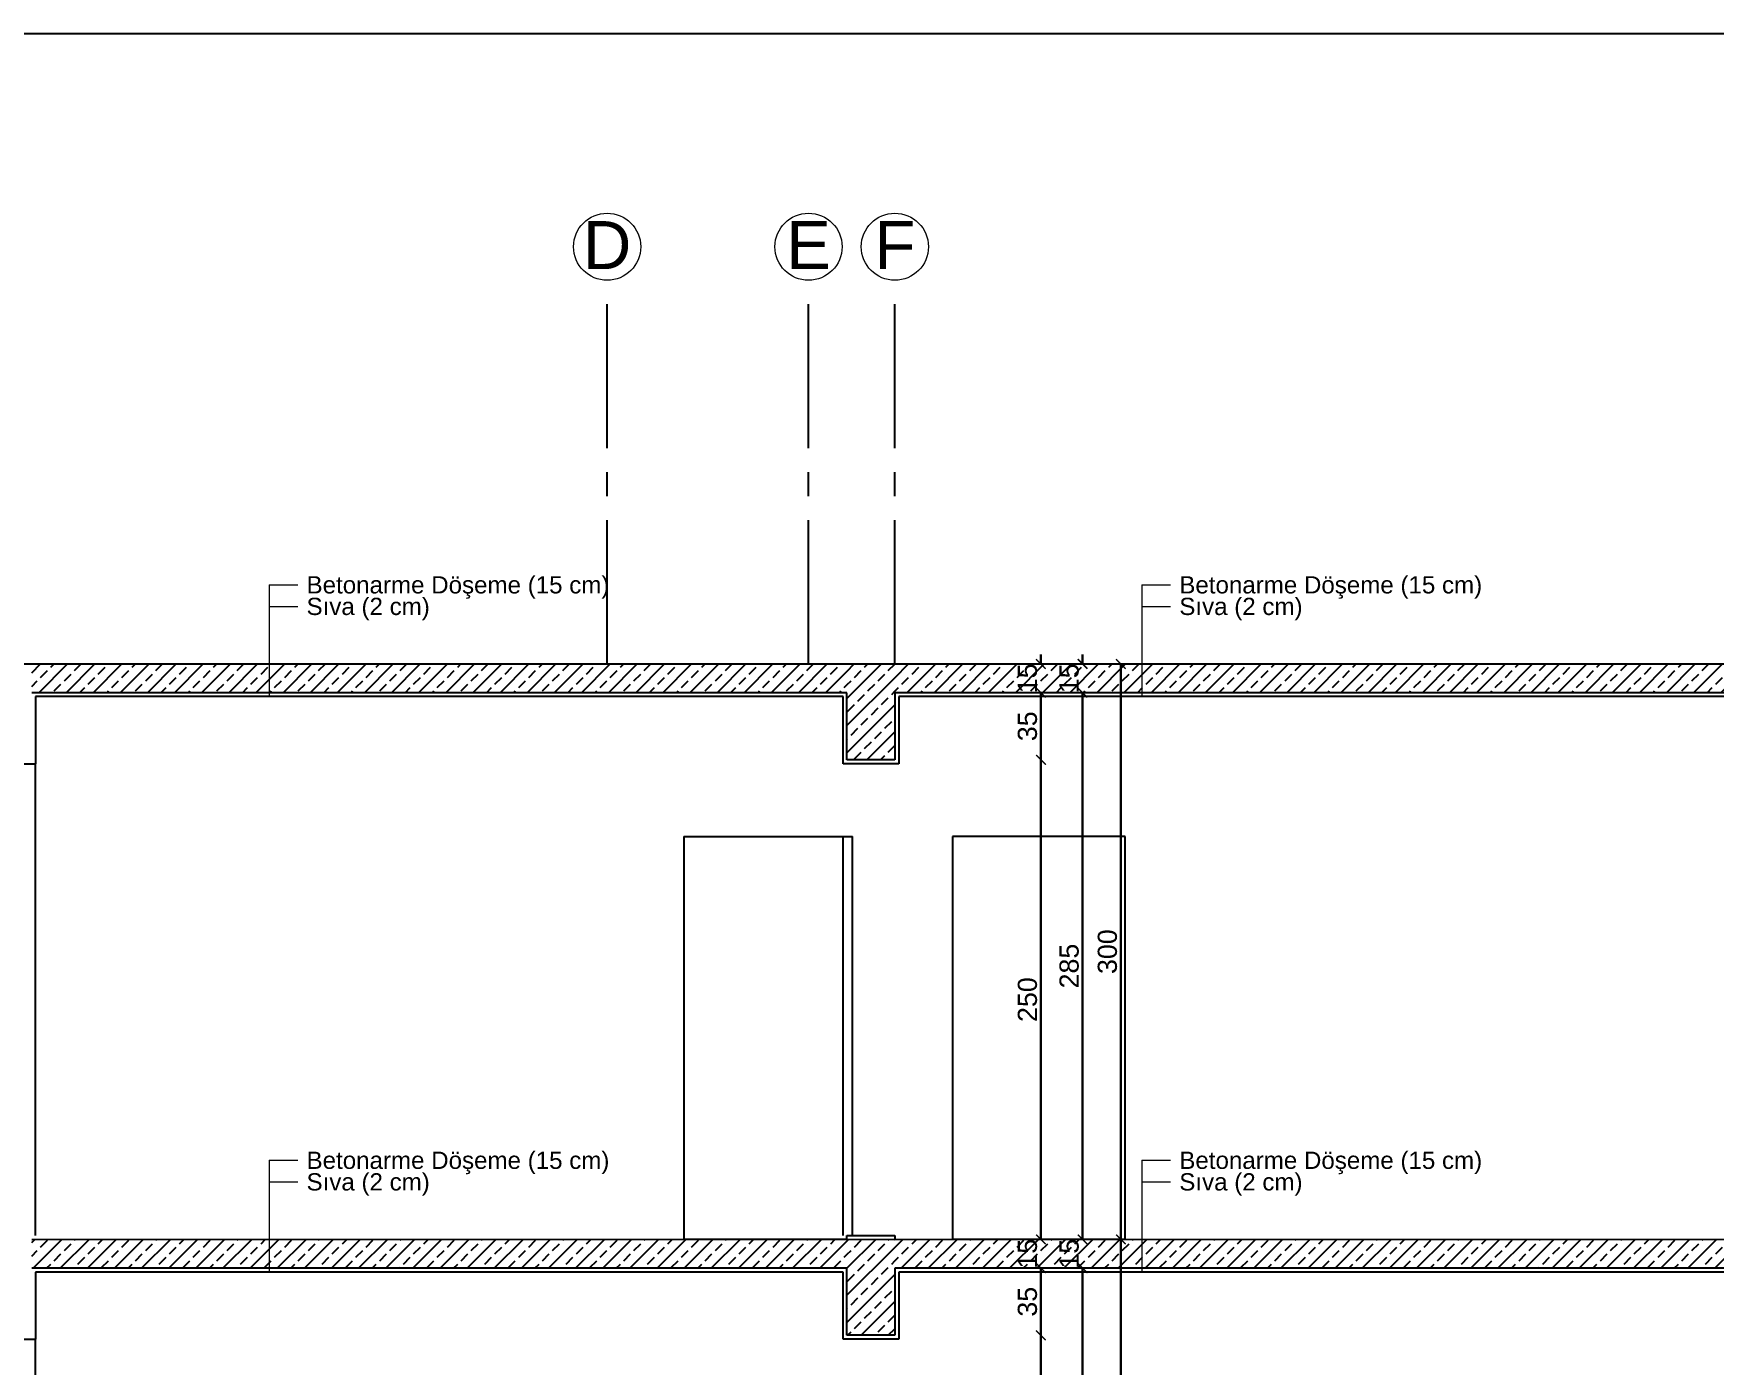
# Model space of a CAD drawing. Header units: millimetres. Extents: x 2232 to 85269, y -3593 to 5869.
# Drawn here: x 76502 to 77378, y 5174 to 5869 of the extents above; entities that cross this region are included whole.
import ezdxf

# ---------------------------------------------------------------- set-up
doc = ezdxf.new("R2010")
doc.units = ezdxf.units.MM
doc.linetypes.add('CENTER2', pattern=[112.5, 75, -12.5, 12.5, -12.5])
doc.linetypes.add('DASHDOT2', pattern=[12.7, 6.35, -3.175, 0, -3.175])
for name, color, linetype, lineweight in [('aks', 251, 'DASHDOT2', 35), ('ölçü iç', 170, 'Continuous', 9), ('ÖLÇÜ İÇ', 7, 'Continuous', 9)]:
    doc.layers.add(name, color=color, linetype=linetype, lineweight=lineweight)
doc.layers.add('Standart', color=7, linetype='Continuous')
doc.styles.add('arial_1_18', font='arial.ttf', dxfattribs={"height": 0.2})
doc.styles.get("Standard").update_dxf_attribs({"font": 'arial.ttf'})
doc.dimstyles.new('zulay iç ölçü', dxfattribs={"dimtxt": 10, "dimasz": 5, "dimexe": 0.18, "dimexo": 0, "dimgap": 2, "dimtad": 3, "dimdec": 0, "dimzin": 0, "dimdsep": 46, "dimtxsty": 'Standard', "dimblk": 'ARCHTICK', "dimcen": 0.09, "dimse1": 1, "dimse2": 1, "dimadec": 0, "dimazin": 0, "dimtfac": 1, "dimtdec": 0, "dimtix": 1, "dimtofl": 0, "dimtmove": 0, "dimatfit": 3, "dimldrblk": 'ARCHTICK', "dimfxl": 1, "dimtolj": 1, "dimtzin": 0, "dimarcsym": 0})
pattern_1 = [(45, (0, 0), (-7.07107, 7.07107), []), (45, (7.071, 0), (-7.07107, 7.07107), [5, -2.5])]

# ---------------------------------------------------------------- blocks, each defined once
blk = doc.blocks.new('IDE936Entity11007')
at = {"layer": 'Standart', "color": 173, "linetype": 'Continuous', "lineweight": 5}
for points in [[(1128.79, 1391.25), (1128.79, 1333)], [(1128.79, 1391.25), (1143.79, 1391.25)], [(1128.79, 1380), (1143.79, 1380)]]:
    blk.add_lwpolyline(points, dxfattribs=at)
at = {"layer": 'Standart', "color": 173, "linetype": 'Continuous', "lineweight": 5, "style": 'arial_1_18'}
for s, p in [('Betonarme Döşeme (15 cm)', (1148.29, 1386.75)), ('Sıva (2 cm)', (1148.29, 1375.5))]:
    blk.add_text(s, height=9, dxfattribs=at).set_placement(p)
blk = doc.blocks.new('IDE936Entity11008')
at = {"layer": 'Standart', "color": 173, "linetype": 'Continuous', "lineweight": 5}
for points in [[(673.79, 1391.25), (673.79, 1333)], [(673.79, 1391.25), (688.79, 1391.25)], [(673.79, 1380), (688.79, 1380)]]:
    blk.add_lwpolyline(points, dxfattribs=at)
at = {"layer": 'Standart', "color": 173, "linetype": 'Continuous', "lineweight": 5, "style": 'arial_1_18'}
for s, p in [('Betonarme Döşeme (15 cm)', (693.29, 1386.75)), ('Sıva (2 cm)', (693.29, 1375.5))]:
    blk.add_text(s, height=9, dxfattribs=at).set_placement(p)
blk = doc.blocks.new('IDE936Entity11015')
at = {"layer": 'Standart', "color": 173, "linetype": 'Continuous', "lineweight": 5}
for points in [[(1128.79, 1091.25), (1128.79, 1033)], [(1128.79, 1091.25), (1143.79, 1091.25)], [(1128.79, 1080), (1143.79, 1080)]]:
    blk.add_lwpolyline(points, dxfattribs=at)
at = {"layer": 'Standart', "color": 173, "linetype": 'Continuous', "lineweight": 5, "style": 'arial_1_18'}
for s, p in [('Betonarme Döşeme (15 cm)', (1148.29, 1086.75)), ('Sıva (2 cm)', (1148.29, 1075.5))]:
    blk.add_text(s, height=9, dxfattribs=at).set_placement(p)
blk = doc.blocks.new('IDE936Entity11016')
at = {"layer": 'Standart', "color": 173, "linetype": 'Continuous', "lineweight": 5}
for points in [[(673.79, 1091.25), (673.79, 1033)], [(673.79, 1091.25), (688.79, 1091.25)], [(673.79, 1080), (688.79, 1080)]]:
    blk.add_lwpolyline(points, dxfattribs=at)
at = {"layer": 'Standart', "color": 173, "linetype": 'Continuous', "lineweight": 5, "style": 'arial_1_18'}
for s, p in [('Betonarme Döşeme (15 cm)', (693.29, 1086.75)), ('Sıva (2 cm)', (693.29, 1075.5))]:
    blk.add_text(s, height=9, dxfattribs=at).set_placement(p)
blk = doc.blocks.new('IDE936Entity11044')
at = {"layer": 'Standart', "linetype": 'Continuous', "lineweight": -3}
h = blk.add_hatch(dxfattribs=at)
h.set_pattern_fill('ANSI33', color=171, scale=40, style=0)
h.set_pattern_definition(pattern_1)
h.paths.add_polyline_path([(1435, 1335), (1000, 1335), (1000, 1350), (1435, 1350)])
blk = doc.blocks.new('IDE936Entity11045')
at = {"layer": 'Standart', "linetype": 'Continuous', "lineweight": -3}
h = blk.add_hatch(dxfattribs=at)
h.set_pattern_fill('ANSI33', color=171, scale=40, style=0)
h.set_pattern_definition(pattern_1)
h.paths.add_polyline_path([(975, 1335), (550, 1335), (550, 1350), (975, 1350)])
blk = doc.blocks.new('IDE936Entity11049')
at = {"layer": 'Standart', "linetype": 'Continuous', "lineweight": -3}
h = blk.add_hatch(dxfattribs=at)
h.set_pattern_fill('ANSI33', color=171, scale=40, style=0)
h.set_pattern_definition(pattern_1)
h.paths.add_polyline_path([(1000, 1300), (975, 1300), (975, 1350), (1000, 1350)])
blk = doc.blocks.new('IDE936Entity11060')
at = {"layer": 'Standart', "linetype": 'Continuous', "lineweight": -3}
h = blk.add_hatch(dxfattribs=at)
h.set_pattern_fill('ANSI33', color=171, scale=40, style=0)
h.set_pattern_definition(pattern_1)
h.paths.add_polyline_path([(1435, 1035), (1000, 1035), (1000, 1050), (1435, 1050)])
blk = doc.blocks.new('IDE936Entity11061')
at = {"layer": 'Standart', "linetype": 'Continuous', "lineweight": -3}
h = blk.add_hatch(dxfattribs=at)
h.set_pattern_fill('ANSI33', color=171, scale=40, style=0)
h.set_pattern_definition(pattern_1)
h.paths.add_polyline_path([(975, 1035), (550, 1035), (550, 1050), (975, 1050)])
blk = doc.blocks.new('IDE936Entity11065')
at = {"layer": 'Standart', "linetype": 'Continuous', "lineweight": -3}
h = blk.add_hatch(dxfattribs=at)
h.set_pattern_fill('ANSI33', color=171, scale=40, style=0)
h.set_pattern_definition(pattern_1)
h.paths.add_polyline_path([(1000, 1000), (975, 1000), (975, 1050), (1000, 1050)])
blk = doc.blocks.new('IDE936Entity11120')
at = {"layer": 'Standart', "color": 159, "linetype": 'Continuous', "lineweight": -3}
blk.add_lwpolyline([(973, 1052), (973, 1260.05)], dxfattribs=at)
blk = doc.blocks.new('IDE936Entity11145')
at = {"layer": 'Standart', "color": 159, "linetype": 'Continuous', "lineweight": -3}
blk.add_lwpolyline([(1030, 1260.05), (1030, 1050.05)], dxfattribs=at)
blk = doc.blocks.new('IDE936Entity11146')
at = {"layer": 'Standart', "color": 159, "linetype": 'Continuous', "lineweight": -3}
blk.add_lwpolyline([(1120, 1050.05), (1120, 1260.05)], dxfattribs=at)
blk = doc.blocks.new('IDE936Entity11147')
at = {"layer": 'Standart', "color": 159, "linetype": 'Continuous', "lineweight": -3}
blk.add_lwpolyline([(1120, 1260.05), (1030, 1260.05)], dxfattribs=at)
blk = doc.blocks.new('IDE936Entity11148')
at = {"layer": 'Standart', "color": 159, "linetype": 'Continuous', "lineweight": -3}
blk.add_lwpolyline([(552, 1052), (552, 1298)], dxfattribs=at)
blk = doc.blocks.new('IDE936Entity11149')
at = {"layer": 'Standart', "color": 159, "linetype": 'Continuous', "lineweight": -3}
blk.add_lwpolyline([(890, 1260.05), (890, 1050.05)], dxfattribs=at)
blk = doc.blocks.new('IDE936Entity11150')
at = {"layer": 'Standart', "color": 159, "linetype": 'Continuous', "lineweight": -3}
blk.add_lwpolyline([(978, 1052), (978, 1260.05)], dxfattribs=at)
blk = doc.blocks.new('IDE936Entity11151')
at = {"layer": 'Standart', "color": 159, "linetype": 'Continuous', "lineweight": -3}
blk.add_lwpolyline([(890, 1260.05), (973, 1260.05)], dxfattribs=at)
blk = doc.blocks.new('IDE936Entity11188')
at = {"layer": 'Standart', "color": 159, "linetype": 'Continuous', "lineweight": -3}
blk.add_lwpolyline([(552, 752), (552, 998)], dxfattribs=at)
blk = doc.blocks.new('IDE936Entity11275')
at = {"layer": 'Standart', "color": 159, "linetype": 'Continuous', "lineweight": -3}
blk.add_lwpolyline([(1435, 1335), (1000, 1335)], dxfattribs=at)
blk = doc.blocks.new('IDE936Entity11276')
at = {"layer": 'Standart', "color": 159, "linetype": 'Continuous', "lineweight": -3}
blk.add_lwpolyline([(975, 1335), (550, 1335)], dxfattribs=at)
blk = doc.blocks.new('IDE936Entity11277')
at = {"layer": 'Standart', "color": 159, "linetype": 'Continuous', "lineweight": -3}
blk.add_lwpolyline([(-30, 1350), (3260, 1350)], dxfattribs=at)
blk = doc.blocks.new('IDE936Entity11285')
at = {"layer": 'Standart', "color": 159, "linetype": 'Continuous', "lineweight": -3}
blk.add_lwpolyline([(975, 1300), (975, 1335)], dxfattribs=at)
blk = doc.blocks.new('IDE936Entity11286')
at = {"layer": 'Standart', "color": 159, "linetype": 'Continuous', "lineweight": -3}
blk.add_lwpolyline([(1000, 1300), (975, 1300)], dxfattribs=at)
blk = doc.blocks.new('IDE936Entity11316')
at = {"layer": 'Standart', "color": 159, "linetype": 'Continuous', "lineweight": -3}
blk.add_lwpolyline([(1435, 1035), (1000, 1035)], dxfattribs=at)
blk = doc.blocks.new('IDE936Entity11317')
at = {"layer": 'Standart', "color": 159, "linetype": 'Continuous', "lineweight": -3}
blk.add_lwpolyline([(1000, 1050), (1030, 1050.05)], dxfattribs=at)
blk = doc.blocks.new('IDE936Entity11319')
at = {"layer": 'Standart', "color": 159, "linetype": 'Continuous', "lineweight": -3}
blk.add_lwpolyline([(975, 1035), (550, 1035)], dxfattribs=at)
blk = doc.blocks.new('IDE936Entity11320')
at = {"layer": 'Standart', "color": 159, "linetype": 'Continuous', "lineweight": -3}
blk.add_lwpolyline([(550, 1050), (890, 1050.05)], dxfattribs=at)
blk = doc.blocks.new('IDE936Entity11321')
at = {"layer": 'Standart', "color": 159, "linetype": 'Continuous', "lineweight": -3}
blk.add_lwpolyline([(975, 1050.05), (1000, 1050)], dxfattribs=at)
blk = doc.blocks.new('IDE936Entity11334')
at = {"layer": 'Standart', "color": 159, "linetype": 'Continuous', "lineweight": -3}
blk.add_lwpolyline([(975, 1000), (975, 1035)], dxfattribs=at)
blk = doc.blocks.new('IDE936Entity11335')
at = {"layer": 'Standart', "color": 159, "linetype": 'Continuous', "lineweight": -3}
blk.add_lwpolyline([(1000, 1000), (975, 1000)], dxfattribs=at)
blk = doc.blocks.new('IDE936Entity11494')
at = {"layer": 'Standart', "color": 159, "linetype": 'Continuous', "lineweight": -3}
blk.add_lwpolyline([(1000, 1335), (1000, 1300)], dxfattribs=at)
blk = doc.blocks.new('IDE936Entity11501')
at = {"layer": 'Standart', "color": 159, "linetype": 'Continuous', "lineweight": -3}
blk.add_lwpolyline([(1000, 1035), (1000, 1000)], dxfattribs=at)
blk = doc.blocks.new('IDE936Entity11579')
at = {"layer": 'Standart', "color": 11, "linetype": 'Continuous', "lineweight": -3}
blk.add_lwpolyline([(1433, 1333), (1002, 1333)], dxfattribs=at)
blk = doc.blocks.new('IDE936Entity11580')
at = {"layer": 'Standart', "color": 11, "linetype": 'Continuous', "lineweight": -3}
blk.add_lwpolyline([(1002, 1333), (1002, 1298)], dxfattribs=at)
blk = doc.blocks.new('IDE936Entity11581')
at = {"layer": 'Standart', "color": 11, "linetype": 'Continuous', "lineweight": -3}
blk.add_lwpolyline([(1002, 1298), (973, 1298)], dxfattribs=at)
blk = doc.blocks.new('IDE936Entity11582')
at = {"layer": 'Standart', "color": 11, "linetype": 'Continuous', "lineweight": -3}
blk.add_lwpolyline([(973, 1298), (973, 1333)], dxfattribs=at)
blk = doc.blocks.new('IDE936Entity11583')
at = {"layer": 'Standart', "color": 11, "linetype": 'Continuous', "lineweight": -3}
blk.add_lwpolyline([(973, 1333), (552, 1333)], dxfattribs=at)
blk = doc.blocks.new('IDE936Entity11584')
at = {"layer": 'Standart', "color": 11, "linetype": 'Continuous', "lineweight": -3}
blk.add_lwpolyline([(552, 1333), (552, 1298)], dxfattribs=at)
blk = doc.blocks.new('IDE936Entity11601')
at = {"layer": 'Standart', "color": 11, "linetype": 'Continuous', "lineweight": -3}
blk.add_lwpolyline([(975, 1050.05), (975, 1052)], dxfattribs=at)
blk = doc.blocks.new('IDE936Entity11602')
at = {"layer": 'Standart', "color": 11, "linetype": 'Continuous', "lineweight": -3}
blk.add_lwpolyline([(975, 1052), (1000, 1052)], dxfattribs=at)
blk = doc.blocks.new('IDE936Entity11603')
at = {"layer": 'Standart', "color": 11, "linetype": 'Continuous', "lineweight": -3}
blk.add_lwpolyline([(1000, 1052), (1000, 1050)], dxfattribs=at)
blk = doc.blocks.new('IDE936Entity11635')
at = {"layer": 'Standart', "color": 11, "linetype": 'Continuous', "lineweight": -3}
blk.add_lwpolyline([(1433, 1033), (1002, 1033)], dxfattribs=at)
blk = doc.blocks.new('IDE936Entity11636')
at = {"layer": 'Standart', "color": 11, "linetype": 'Continuous', "lineweight": -3}
blk.add_lwpolyline([(1002, 1033), (1002, 998)], dxfattribs=at)
blk = doc.blocks.new('IDE936Entity11637')
at = {"layer": 'Standart', "color": 11, "linetype": 'Continuous', "lineweight": -3}
blk.add_lwpolyline([(1002, 998), (973, 998)], dxfattribs=at)
blk = doc.blocks.new('IDE936Entity11638')
at = {"layer": 'Standart', "color": 11, "linetype": 'Continuous', "lineweight": -3}
blk.add_lwpolyline([(973, 998), (973, 1033)], dxfattribs=at)
blk = doc.blocks.new('IDE936Entity11639')
at = {"layer": 'Standart', "color": 11, "linetype": 'Continuous', "lineweight": -3}
blk.add_lwpolyline([(973, 1033), (552, 1033)], dxfattribs=at)
blk = doc.blocks.new('IDE936Entity11640')
at = {"layer": 'Standart', "color": 11, "linetype": 'Continuous', "lineweight": -3}
blk.add_lwpolyline([(552, 1033), (552, 998)], dxfattribs=at)
blk = doc.blocks.new('IDE936Entity11812')
at = {"layer": 'Standart', "color": 159, "linetype": 'Continuous', "lineweight": -3}
blk.add_lwpolyline([(973, 1260.05), (978, 1260.05)], dxfattribs=at)
blk = doc.blocks.new('IDE936Entity11831')
at = {"layer": 'Standart', "color": 159, "linetype": 'Continuous', "lineweight": -3}
blk.add_lwpolyline([(1030, 1050.05), (1120, 1050.05)], dxfattribs=at)
blk = doc.blocks.new('IDE936Entity11832')
at = {"layer": 'Standart', "color": 159, "linetype": 'Continuous', "lineweight": -3}
blk.add_lwpolyline([(1120, 1050.05), (1435, 1050)], dxfattribs=at)
blk = doc.blocks.new('IDE936Entity11833')
at = {"layer": 'Standart', "color": 159, "linetype": 'Continuous', "lineweight": -3}
blk.add_lwpolyline([(890, 1050.05), (975, 1050.05)], dxfattribs=at)
blk = doc.blocks.new('IDE936Entity11899')
at = {"layer": 'Standart', "color": 11, "linetype": 'Continuous', "lineweight": -3}
blk.add_lwpolyline([(540, 1298), (552, 1298)], dxfattribs=at)
blk = doc.blocks.new('IDE936Entity11911')
at = {"layer": 'Standart', "color": 11, "linetype": 'Continuous', "lineweight": -3}
blk.add_lwpolyline([(540, 998), (552, 998)], dxfattribs=at)
blk = doc.blocks.new('_ArchTick')
at = {"color": 0, "linetype": 'ByBlock', "const_width": 0.15}
blk.add_lwpolyline([(-0.5, -0.5), (0.5, 0.5)], dxfattribs=at)
blk = doc.blocks.new('*D2435')
at = {"layer": 'Defpoints', "color": 0, "transparency": 16777216}
for p in [(661197.5, -126478.54), (661197.5, -126493.54), (661204.5, -126493.54)]:
    blk.add_point(p, dxfattribs=at)
at = {"layer": 'ÖLÇÜ İÇ', "color": 0, "lineweight": -2, "transparency": 16777216}
for p, q in [((661204.5, -126478.54), (661204.5, -126473.54)), ((661204.5, -126493.54), (661204.5, -126498.54))]:
    blk.add_line(p, q, dxfattribs=at)
at = {"layer": 'ÖLÇÜ İÇ', "color": 0, "lineweight": -2, "transparency": 16777216, "xscale": 5, "yscale": 5, "zscale": 5}
for p, rotation in [((661204.5, -126478.54), 270), ((661204.5, -126493.54), 90)]:
    blk.add_blockref('_ArchTick', p, dxfattribs=dict(at, rotation=rotation))
at = {"layer": 'ÖLÇÜ İÇ', "color": 0, "transparency": 16777216, "insert": (661197.5, -126486.04), "char_height": 10, "attachment_point": 5, "rotation": 90}
blk.add_mtext('\\A1;15', dxfattribs=at)
blk = doc.blocks.new('*D2436')
at = {"layer": 'Defpoints', "color": 0, "transparency": 16777216}
for p in [(661197.5, -126493.54), (661177.16, -126528.54), (661204.5, -126528.54)]:
    blk.add_point(p, dxfattribs=at)
at = {"layer": 'ÖLÇÜ İÇ', "color": 0, "lineweight": -2, "transparency": 16777216}
blk.add_line((661204.5, -126493.54), (661204.5, -126528.54), dxfattribs=at)
at = {"layer": 'ÖLÇÜ İÇ', "color": 0, "lineweight": -2, "transparency": 16777216, "xscale": 5, "yscale": 5, "zscale": 5}
for p, rotation in [((661204.5, -126493.54), 90), ((661204.5, -126528.54), 270)]:
    blk.add_blockref('_ArchTick', p, dxfattribs=dict(at, rotation=rotation))
at = {"layer": 'ÖLÇÜ İÇ', "color": 0, "transparency": 16777216, "insert": (661197.5, -126511.04), "char_height": 10, "attachment_point": 5, "rotation": 90}
blk.add_mtext('\\A1;35', dxfattribs=at)
blk = doc.blocks.new('*D2437')
at = {"layer": 'Defpoints', "color": 0, "transparency": 16777216}
for p in [(661177.16, -126528.54), (661187, -126778.54), (661204.5, -126778.54)]:
    blk.add_point(p, dxfattribs=at)
at = {"layer": 'ÖLÇÜ İÇ', "color": 0, "lineweight": -2, "transparency": 16777216}
blk.add_line((661204.5, -126528.54), (661204.5, -126778.54), dxfattribs=at)
at = {"layer": 'ÖLÇÜ İÇ', "color": 0, "lineweight": -2, "transparency": 16777216, "xscale": 5, "yscale": 5, "zscale": 5}
for p, rotation in [((661204.5, -126528.54), 90), ((661204.5, -126778.54), 270)]:
    blk.add_blockref('_ArchTick', p, dxfattribs=dict(at, rotation=rotation))
at = {"layer": 'ÖLÇÜ İÇ', "color": 0, "transparency": 16777216, "insert": (661197.5, -126653.54), "char_height": 10, "attachment_point": 5, "rotation": 90}
blk.add_mtext('\\A1;250', dxfattribs=at)
blk = doc.blocks.new('*D2438')
at = {"layer": 'Defpoints', "color": 0, "transparency": 16777216}
for p in [(661246.19, -126478.54), (661246.19, -126778.54), (661246.19, -126778.54)]:
    blk.add_point(p, dxfattribs=at)
at = {"layer": 'ÖLÇÜ İÇ', "color": 0, "lineweight": -2, "transparency": 16777216}
blk.add_line((661246.19, -126478.54), (661246.19, -126778.54), dxfattribs=at)
at = {"layer": 'ÖLÇÜ İÇ', "color": 0, "lineweight": -2, "transparency": 16777216, "xscale": 5, "yscale": 5, "zscale": 5}
for p, rotation in [((661246.19, -126478.54), 90), ((661246.19, -126778.54), 270)]:
    blk.add_blockref('_ArchTick', p, dxfattribs=dict(at, rotation=rotation))
at = {"layer": 'ÖLÇÜ İÇ', "color": 0, "transparency": 16777216, "insert": (661239.19, -126628.54), "char_height": 10, "attachment_point": 5, "rotation": 90}
blk.add_mtext('\\A1;300', dxfattribs=at)
blk = doc.blocks.new('*D2439')
at = {"layer": 'Defpoints', "color": 0, "transparency": 16777216}
for p in [(661220.99, -126478.54), (661178.88, -126493.54), (661226.24, -126493.54)]:
    blk.add_point(p, dxfattribs=at)
at = {"layer": 'ÖLÇÜ İÇ', "color": 0, "lineweight": -2, "transparency": 16777216}
for p, q in [((661226.24, -126478.54), (661226.24, -126473.54)), ((661226.24, -126493.54), (661226.24, -126498.54))]:
    blk.add_line(p, q, dxfattribs=at)
at = {"layer": 'ÖLÇÜ İÇ', "color": 0, "lineweight": -2, "transparency": 16777216, "xscale": 5, "yscale": 5, "zscale": 5}
for p, rotation in [((661226.24, -126478.54), 270), ((661226.24, -126493.54), 90)]:
    blk.add_blockref('_ArchTick', p, dxfattribs=dict(at, rotation=rotation))
at = {"layer": 'ÖLÇÜ İÇ', "color": 0, "transparency": 16777216, "insert": (661219.24, -126486.04), "char_height": 10, "attachment_point": 5, "rotation": 90}
blk.add_mtext('\\A1;15', dxfattribs=at)
blk = doc.blocks.new('*D2440')
at = {"layer": 'Defpoints', "color": 0, "transparency": 16777216}
for p in [(661178.88, -126493.54), (661226.24, -126778.54), (661226.24, -126778.54)]:
    blk.add_point(p, dxfattribs=at)
at = {"layer": 'ÖLÇÜ İÇ', "color": 0, "lineweight": -2, "transparency": 16777216}
blk.add_line((661226.24, -126493.54), (661226.24, -126778.54), dxfattribs=at)
at = {"layer": 'ÖLÇÜ İÇ', "color": 0, "lineweight": -2, "transparency": 16777216, "xscale": 5, "yscale": 5, "zscale": 5}
for p, rotation in [((661226.24, -126493.54), 90), ((661226.24, -126778.54), 270)]:
    blk.add_blockref('_ArchTick', p, dxfattribs=dict(at, rotation=rotation))
at = {"layer": 'ÖLÇÜ İÇ', "color": 0, "transparency": 16777216, "insert": (661219.24, -126636.04), "char_height": 10, "attachment_point": 5, "rotation": 90}
blk.add_mtext('\\A1;285', dxfattribs=at)
blk = doc.blocks.new('*D2441')
at = {"layer": 'Defpoints', "color": 0, "transparency": 16777216}
for p in [(661197.5, -126778.54), (661197.5, -126793.54), (661204.5, -126793.54)]:
    blk.add_point(p, dxfattribs=at)
at = {"layer": 'ÖLÇÜ İÇ', "color": 0, "lineweight": -2, "transparency": 16777216}
for p, q in [((661204.5, -126778.54), (661204.5, -126773.54)), ((661204.5, -126793.54), (661204.5, -126798.54))]:
    blk.add_line(p, q, dxfattribs=at)
at = {"layer": 'ÖLÇÜ İÇ', "color": 0, "lineweight": -2, "transparency": 16777216, "xscale": 5, "yscale": 5, "zscale": 5}
for p, rotation in [((661204.5, -126778.54), 270), ((661204.5, -126793.54), 90)]:
    blk.add_blockref('_ArchTick', p, dxfattribs=dict(at, rotation=rotation))
at = {"layer": 'ÖLÇÜ İÇ', "color": 0, "transparency": 16777216, "insert": (661197.5, -126786.04), "char_height": 10, "attachment_point": 5, "rotation": 90}
blk.add_mtext('\\A1;15', dxfattribs=at)
blk = doc.blocks.new('*D2442')
at = {"layer": 'Defpoints', "color": 0, "transparency": 16777216}
for p in [(661197.5, -126793.54), (661177.16, -126828.54), (661204.5, -126828.54)]:
    blk.add_point(p, dxfattribs=at)
at = {"layer": 'ÖLÇÜ İÇ', "color": 0, "lineweight": -2, "transparency": 16777216}
blk.add_line((661204.5, -126793.54), (661204.5, -126828.54), dxfattribs=at)
at = {"layer": 'ÖLÇÜ İÇ', "color": 0, "lineweight": -2, "transparency": 16777216, "xscale": 5, "yscale": 5, "zscale": 5}
for p, rotation in [((661204.5, -126793.54), 90), ((661204.5, -126828.54), 270)]:
    blk.add_blockref('_ArchTick', p, dxfattribs=dict(at, rotation=rotation))
at = {"layer": 'ÖLÇÜ İÇ', "color": 0, "transparency": 16777216, "insert": (661197.5, -126811.04), "char_height": 10, "attachment_point": 5, "rotation": 90}
blk.add_mtext('\\A1;35', dxfattribs=at)
blk = doc.blocks.new('*D2443')
at = {"layer": 'Defpoints', "color": 0, "transparency": 16777216}
for p in [(661177.16, -126828.54), (661187, -127078.54), (661204.5, -127078.54)]:
    blk.add_point(p, dxfattribs=at)
at = {"layer": 'ÖLÇÜ İÇ', "color": 0, "lineweight": -2, "transparency": 16777216}
blk.add_line((661204.5, -126828.54), (661204.5, -127078.54), dxfattribs=at)
at = {"layer": 'ÖLÇÜ İÇ', "color": 0, "lineweight": -2, "transparency": 16777216, "xscale": 5, "yscale": 5, "zscale": 5}
for p, rotation in [((661204.5, -126828.54), 90), ((661204.5, -127078.54), 270)]:
    blk.add_blockref('_ArchTick', p, dxfattribs=dict(at, rotation=rotation))
at = {"layer": 'ÖLÇÜ İÇ', "color": 0, "transparency": 16777216, "insert": (661197.5, -126953.54), "char_height": 10, "attachment_point": 5, "rotation": 90}
blk.add_mtext('\\A1;250', dxfattribs=at)
blk = doc.blocks.new('*D2444')
at = {"layer": 'Defpoints', "color": 0, "transparency": 16777216}
for p in [(661246.19, -126778.54), (661246.19, -127078.54), (661246.19, -127078.54)]:
    blk.add_point(p, dxfattribs=at)
at = {"layer": 'ÖLÇÜ İÇ', "color": 0, "lineweight": -2, "transparency": 16777216}
blk.add_line((661246.19, -126778.54), (661246.19, -127078.54), dxfattribs=at)
at = {"layer": 'ÖLÇÜ İÇ', "color": 0, "lineweight": -2, "transparency": 16777216, "xscale": 5, "yscale": 5, "zscale": 5}
for p, rotation in [((661246.19, -126778.54), 90), ((661246.19, -127078.54), 270)]:
    blk.add_blockref('_ArchTick', p, dxfattribs=dict(at, rotation=rotation))
at = {"layer": 'ÖLÇÜ İÇ', "color": 0, "transparency": 16777216, "insert": (661239.19, -126928.54), "char_height": 10, "attachment_point": 5, "rotation": 90}
blk.add_mtext('\\A1;300', dxfattribs=at)
blk = doc.blocks.new('*D2445')
at = {"layer": 'Defpoints', "color": 0, "transparency": 16777216}
for p in [(661220.99, -126478.54), (661178.88, -126493.54), (661226.24, -126493.54)]:
    blk.add_point(p, dxfattribs=at)
at = {"layer": 'ÖLÇÜ İÇ', "color": 0, "lineweight": -2, "transparency": 16777216}
for p, q in [((661226.24, -126478.54), (661226.24, -126473.54)), ((661226.24, -126493.54), (661226.24, -126498.54))]:
    blk.add_line(p, q, dxfattribs=at)
at = {"layer": 'ÖLÇÜ İÇ', "color": 0, "lineweight": -2, "transparency": 16777216, "xscale": 5, "yscale": 5, "zscale": 5}
for p, rotation in [((661226.24, -126478.54), 270), ((661226.24, -126493.54), 90)]:
    blk.add_blockref('_ArchTick', p, dxfattribs=dict(at, rotation=rotation))
at = {"layer": 'ÖLÇÜ İÇ', "color": 0, "transparency": 16777216, "insert": (661219.24, -126486.04), "char_height": 10, "attachment_point": 5, "rotation": 90}
blk.add_mtext('\\A1;15', dxfattribs=at)
blk = doc.blocks.new('*D2446')
at = {"layer": 'Defpoints', "color": 0, "transparency": 16777216}
for p in [(661178.88, -126493.54), (661226.24, -126778.54), (661226.24, -126778.54)]:
    blk.add_point(p, dxfattribs=at)
at = {"layer": 'ÖLÇÜ İÇ', "color": 0, "lineweight": -2, "transparency": 16777216}
blk.add_line((661226.24, -126493.54), (661226.24, -126778.54), dxfattribs=at)
at = {"layer": 'ÖLÇÜ İÇ', "color": 0, "lineweight": -2, "transparency": 16777216, "xscale": 5, "yscale": 5, "zscale": 5}
for p, rotation in [((661226.24, -126493.54), 90), ((661226.24, -126778.54), 270)]:
    blk.add_blockref('_ArchTick', p, dxfattribs=dict(at, rotation=rotation))
at = {"layer": 'ÖLÇÜ İÇ', "color": 0, "transparency": 16777216, "insert": (661219.24, -126636.04), "char_height": 10, "attachment_point": 5, "rotation": 90}
blk.add_mtext('\\A1;285', dxfattribs=at)
blk = doc.blocks.new('*D2451')
at = {"layer": 'Defpoints', "color": 0, "transparency": 16777216}
for p in [(661220.99, -126478.54), (661178.88, -126493.54), (661226.24, -126493.54)]:
    blk.add_point(p, dxfattribs=at)
at = {"layer": 'ÖLÇÜ İÇ', "color": 0, "lineweight": -2, "transparency": 16777216}
for p, q in [((661226.24, -126478.54), (661226.24, -126473.54)), ((661226.24, -126493.54), (661226.24, -126498.54))]:
    blk.add_line(p, q, dxfattribs=at)
at = {"layer": 'ÖLÇÜ İÇ', "color": 0, "lineweight": -2, "transparency": 16777216, "xscale": 5, "yscale": 5, "zscale": 5}
for p, rotation in [((661226.24, -126478.54), 270), ((661226.24, -126493.54), 90)]:
    blk.add_blockref('_ArchTick', p, dxfattribs=dict(at, rotation=rotation))
at = {"layer": 'ÖLÇÜ İÇ', "color": 0, "transparency": 16777216, "insert": (661219.24, -126486.04), "char_height": 10, "attachment_point": 5, "rotation": 90}
blk.add_mtext('\\A1;15', dxfattribs=at)
blk = doc.blocks.new('*D2452')
at = {"layer": 'Defpoints', "color": 0, "transparency": 16777216}
for p in [(661178.88, -126493.54), (661226.24, -126778.54), (661226.24, -126778.54)]:
    blk.add_point(p, dxfattribs=at)
at = {"layer": 'ÖLÇÜ İÇ', "color": 0, "lineweight": -2, "transparency": 16777216}
blk.add_line((661226.24, -126493.54), (661226.24, -126778.54), dxfattribs=at)
at = {"layer": 'ÖLÇÜ İÇ', "color": 0, "lineweight": -2, "transparency": 16777216, "xscale": 5, "yscale": 5, "zscale": 5}
for p, rotation in [((661226.24, -126493.54), 90), ((661226.24, -126778.54), 270)]:
    blk.add_blockref('_ArchTick', p, dxfattribs=dict(at, rotation=rotation))
at = {"layer": 'ÖLÇÜ İÇ', "color": 0, "transparency": 16777216, "insert": (661219.24, -126636.04), "char_height": 10, "attachment_point": 5, "rotation": 90}
blk.add_mtext('\\A1;285', dxfattribs=at)
blk = doc.blocks.new('*D2454')
at = {"layer": 'Defpoints', "color": 0, "transparency": 16777216}
for p in [(661220.99, -126478.54), (661178.88, -126493.54), (661226.24, -126493.54)]:
    blk.add_point(p, dxfattribs=at)
at = {"layer": 'ÖLÇÜ İÇ', "color": 0, "lineweight": -2, "transparency": 16777216}
for p, q in [((661226.24, -126478.54), (661226.24, -126473.54)), ((661226.24, -126493.54), (661226.24, -126498.54))]:
    blk.add_line(p, q, dxfattribs=at)
at = {"layer": 'ÖLÇÜ İÇ', "color": 0, "lineweight": -2, "transparency": 16777216, "xscale": 5, "yscale": 5, "zscale": 5}
for p, rotation in [((661226.24, -126478.54), 270), ((661226.24, -126493.54), 90)]:
    blk.add_blockref('_ArchTick', p, dxfattribs=dict(at, rotation=rotation))
at = {"layer": 'ÖLÇÜ İÇ', "color": 0, "transparency": 16777216, "insert": (661219.24, -126486.04), "char_height": 10, "attachment_point": 5, "rotation": 90}
blk.add_mtext('\\A1;15', dxfattribs=at)
blk = doc.blocks.new('*D2455')
at = {"layer": 'Defpoints', "color": 0, "transparency": 16777216}
for p in [(661178.88, -126493.54), (661226.24, -126778.54), (661226.24, -126778.54)]:
    blk.add_point(p, dxfattribs=at)
at = {"layer": 'ÖLÇÜ İÇ', "color": 0, "lineweight": -2, "transparency": 16777216}
blk.add_line((661226.24, -126493.54), (661226.24, -126778.54), dxfattribs=at)
at = {"layer": 'ÖLÇÜ İÇ', "color": 0, "lineweight": -2, "transparency": 16777216, "xscale": 5, "yscale": 5, "zscale": 5}
for p, rotation in [((661226.24, -126493.54), 90), ((661226.24, -126778.54), 270)]:
    blk.add_blockref('_ArchTick', p, dxfattribs=dict(at, rotation=rotation))
at = {"layer": 'ÖLÇÜ İÇ', "color": 0, "transparency": 16777216, "insert": (661219.24, -126636.04), "char_height": 10, "attachment_point": 5, "rotation": 90}
blk.add_mtext('\\A1;285', dxfattribs=at)
blk = doc.blocks.new('*D2456')
at = {"layer": 'Defpoints', "color": 0, "transparency": 16777216}
for p in [(661220.99, -126478.54), (661178.88, -126493.54), (661226.24, -126493.54)]:
    blk.add_point(p, dxfattribs=at)
at = {"layer": 'ÖLÇÜ İÇ', "color": 0, "lineweight": -2, "transparency": 16777216}
for p, q in [((661226.24, -126478.54), (661226.24, -126473.54)), ((661226.24, -126493.54), (661226.24, -126498.54))]:
    blk.add_line(p, q, dxfattribs=at)
at = {"layer": 'ÖLÇÜ İÇ', "color": 0, "lineweight": -2, "transparency": 16777216, "xscale": 5, "yscale": 5, "zscale": 5}
for p, rotation in [((661226.24, -126478.54), 270), ((661226.24, -126493.54), 90)]:
    blk.add_blockref('_ArchTick', p, dxfattribs=dict(at, rotation=rotation))
at = {"layer": 'ÖLÇÜ İÇ', "color": 0, "transparency": 16777216, "insert": (661219.24, -126486.04), "char_height": 10, "attachment_point": 5, "rotation": 90}
blk.add_mtext('\\A1;15', dxfattribs=at)
blk = doc.blocks.new('*D2457')
at = {"layer": 'Defpoints', "color": 0, "transparency": 16777216}
for p in [(661178.88, -126493.54), (661226.24, -126778.54), (661226.24, -126778.54)]:
    blk.add_point(p, dxfattribs=at)
at = {"layer": 'ÖLÇÜ İÇ', "color": 0, "lineweight": -2, "transparency": 16777216}
blk.add_line((661226.24, -126493.54), (661226.24, -126778.54), dxfattribs=at)
at = {"layer": 'ÖLÇÜ İÇ', "color": 0, "lineweight": -2, "transparency": 16777216, "xscale": 5, "yscale": 5, "zscale": 5}
for p, rotation in [((661226.24, -126493.54), 90), ((661226.24, -126778.54), 270)]:
    blk.add_blockref('_ArchTick', p, dxfattribs=dict(at, rotation=rotation))
at = {"layer": 'ÖLÇÜ İÇ', "color": 0, "transparency": 16777216, "insert": (661219.24, -126636.04), "char_height": 10, "attachment_point": 5, "rotation": 90}
blk.add_mtext('\\A1;285', dxfattribs=at)
blk = doc.blocks.new('*D2458')
at = {"layer": 'Defpoints', "color": 0, "transparency": 16777216}
for p in [(661220.99, -126478.54), (661178.88, -126493.54), (661226.24, -126493.54)]:
    blk.add_point(p, dxfattribs=at)
at = {"layer": 'ÖLÇÜ İÇ', "color": 0, "lineweight": -2, "transparency": 16777216}
for p, q in [((661226.24, -126478.54), (661226.24, -126473.54)), ((661226.24, -126493.54), (661226.24, -126498.54))]:
    blk.add_line(p, q, dxfattribs=at)
at = {"layer": 'ÖLÇÜ İÇ', "color": 0, "lineweight": -2, "transparency": 16777216, "xscale": 5, "yscale": 5, "zscale": 5}
for p, rotation in [((661226.24, -126478.54), 270), ((661226.24, -126493.54), 90)]:
    blk.add_blockref('_ArchTick', p, dxfattribs=dict(at, rotation=rotation))
at = {"layer": 'ÖLÇÜ İÇ', "color": 0, "transparency": 16777216, "insert": (661219.24, -126486.04), "char_height": 10, "attachment_point": 5, "rotation": 90}
blk.add_mtext('\\A1;15', dxfattribs=at)
blk = doc.blocks.new('*D2459')
at = {"layer": 'Defpoints', "color": 0, "transparency": 16777216}
for p in [(661178.88, -126493.54), (661226.24, -126778.54), (661226.24, -126778.54)]:
    blk.add_point(p, dxfattribs=at)
at = {"layer": 'ÖLÇÜ İÇ', "color": 0, "lineweight": -2, "transparency": 16777216}
blk.add_line((661226.24, -126493.54), (661226.24, -126778.54), dxfattribs=at)
at = {"layer": 'ÖLÇÜ İÇ', "color": 0, "lineweight": -2, "transparency": 16777216, "xscale": 5, "yscale": 5, "zscale": 5}
for p, rotation in [((661226.24, -126493.54), 90), ((661226.24, -126778.54), 270)]:
    blk.add_blockref('_ArchTick', p, dxfattribs=dict(at, rotation=rotation))
at = {"layer": 'ÖLÇÜ İÇ', "color": 0, "transparency": 16777216, "insert": (661219.24, -126636.04), "char_height": 10, "attachment_point": 5, "rotation": 90}
blk.add_mtext('\\A1;285', dxfattribs=at)
blk = doc.blocks.new('*D2460')
at = {"layer": 'Defpoints', "color": 0, "transparency": 16777216}
for p in [(661220.99, -126778.54), (661178.88, -126793.54), (661226.24, -126793.54)]:
    blk.add_point(p, dxfattribs=at)
at = {"layer": 'ÖLÇÜ İÇ', "color": 0, "lineweight": -2, "transparency": 16777216}
for p, q in [((661226.24, -126778.54), (661226.24, -126773.54)), ((661226.24, -126793.54), (661226.24, -126798.54))]:
    blk.add_line(p, q, dxfattribs=at)
at = {"layer": 'ÖLÇÜ İÇ', "color": 0, "lineweight": -2, "transparency": 16777216, "xscale": 5, "yscale": 5, "zscale": 5}
for p, rotation in [((661226.24, -126778.54), 270), ((661226.24, -126793.54), 90)]:
    blk.add_blockref('_ArchTick', p, dxfattribs=dict(at, rotation=rotation))
at = {"layer": 'ÖLÇÜ İÇ', "color": 0, "transparency": 16777216, "insert": (661219.24, -126786.04), "char_height": 10, "attachment_point": 5, "rotation": 90}
blk.add_mtext('\\A1;15', dxfattribs=at)
blk = doc.blocks.new('*D2461')
at = {"layer": 'Defpoints', "color": 0, "transparency": 16777216}
for p in [(661178.88, -126793.54), (661226.24, -127078.54), (661226.24, -127078.54)]:
    blk.add_point(p, dxfattribs=at)
at = {"layer": 'ÖLÇÜ İÇ', "color": 0, "lineweight": -2, "transparency": 16777216}
blk.add_line((661226.24, -126793.54), (661226.24, -127078.54), dxfattribs=at)
at = {"layer": 'ÖLÇÜ İÇ', "color": 0, "lineweight": -2, "transparency": 16777216, "xscale": 5, "yscale": 5, "zscale": 5}
for p, rotation in [((661226.24, -126793.54), 90), ((661226.24, -127078.54), 270)]:
    blk.add_blockref('_ArchTick', p, dxfattribs=dict(at, rotation=rotation))
at = {"layer": 'ÖLÇÜ İÇ', "color": 0, "transparency": 16777216, "insert": (661219.24, -126936.04), "char_height": 10, "attachment_point": 5, "rotation": 90}
blk.add_mtext('\\A1;285', dxfattribs=at)
blk = doc.blocks.new('IDE612Entity5197')
at = {"layer": 'aks', "color": 30, "linetype": 'Continuous', "lineweight": 5}
blk.add_circle((955, 2875.5), 17.5, dxfattribs=at)
blk = doc.blocks.new('IDE612Entity5198')
at = {"layer": 'aks', "color": 1, "linetype": 'Continuous', "lineweight": 5, "style": 'arial_1_18'}
blk.add_text('E', height=25, dxfattribs=at).set_placement((943.36, 2863.87))
blk = doc.blocks.new('IDE612Entity5253')
at = {"layer": 'aks', "color": 30, "linetype": 'Continuous', "lineweight": 5}
blk.add_circle((850, 2875.5), 17.5, dxfattribs=at)
blk = doc.blocks.new('IDE612Entity5254')
at = {"layer": 'aks', "color": 1, "linetype": 'Continuous', "lineweight": 5, "style": 'arial_1_18'}
blk.add_text('D', height=25, dxfattribs=at).set_placement((837.4, 2863.87))
blk = doc.blocks.new('IDE612Entity5260')
at = {"layer": 'aks', "color": 30, "linetype": 'Continuous', "lineweight": 5}
blk.add_circle((1000, 2875.5), 17.5, dxfattribs=at)
blk = doc.blocks.new('IDE612Entity5261')
at = {"layer": 'aks', "color": 1, "linetype": 'Continuous', "lineweight": 5, "style": 'arial_1_18'}
blk.add_text('F', height=25, dxfattribs=at).set_placement((989.33, 2863.87))
blk = doc.blocks.new('DFGFDGHN')
at = {"layer": 'ÖLÇÜ İÇ'}
for base, p1, p2, picture, middle in [((661226.24, -126493.54), (661220.99, -126478.54), (661178.88, -126493.54), '*D2439', (661219.24, -126486.04)), ((661226.24, -126493.54), (661220.99, -126478.54), (661178.88, -126493.54), '*D2445', (661219.24, -126486.04)), ((661226.24, -126493.54), (661220.99, -126478.54), (661178.88, -126493.54), '*D2451', (661219.24, -126486.04)), ((661226.24, -126493.54), (661220.99, -126478.54), (661178.88, -126493.54), '*D2454', (661219.24, -126486.04)), ((661226.24, -126493.54), (661220.99, -126478.54), (661178.88, -126493.54), '*D2456', (661219.24, -126486.04)), ((661226.24, -126493.54), (661220.99, -126478.54), (661178.88, -126493.54), '*D2458', (661219.24, -126486.04)), ((661204.5, -126493.54), (661197.5, -126478.54), (661197.5, -126493.54), '*D2435', (661197.5, -126486.04)), ((661246.19, -126778.54), (661246.19, -126478.54), (661246.19, -126778.54), '*D2438', (661239.19, -126628.54)), ((661204.5, -126528.54), (661197.5, -126493.54), (661177.16, -126528.54), '*D2436', (661197.5, -126511.04)), ((661204.5, -126778.54), (661177.16, -126528.54), (661187, -126778.54), '*D2437', (661197.5, -126653.54)), ((661226.24, -126793.54), (661220.99, -126778.54), (661178.88, -126793.54), '*D2460', (661219.24, -126786.04)), ((661204.5, -126793.54), (661197.5, -126778.54), (661197.5, -126793.54), '*D2441', (661197.5, -126786.04)), ((661246.19, -127078.54), (661246.19, -126778.54), (661246.19, -127078.54), '*D2444', (661239.19, -126928.54)), ((661204.5, -126828.54), (661197.5, -126793.54), (661177.16, -126828.54), '*D2442', (661197.5, -126811.04)), ((661204.5, -127078.54), (661177.16, -126828.54), (661187, -127078.54), '*D2443', (661197.5, -126953.54))]:
    dim = blk.add_linear_dim(base=base, p1=p1, p2=p2, angle=90, dimstyle='zulay iç ölçü', dxfattribs=at)
    dim.commit()
    dim.dimension.update_dxf_attribs({"geometry": picture, "text_midpoint": middle})
for base, p1, p2, picture, middle in [((661226.24, -126778.54), (661178.88, -126493.54), (661226.24, -126778.54), '*D2440', (661219.24, -126636.04)), ((661226.24, -126778.54), (661178.88, -126493.54), (661226.24, -126778.54), '*D2446', (661219.24, -126636.04)), ((661226.24, -126778.54), (661178.88, -126493.54), (661226.24, -126778.54), '*D2452', (661219.24, -126636.04)), ((661226.24, -126778.54), (661178.88, -126493.54), (661226.24, -126778.54), '*D2455', (661219.24, -126636.04)), ((661226.24, -126778.54), (661178.88, -126493.54), (661226.24, -126778.54), '*D2457', (661219.24, -126636.04)), ((661226.24, -126778.54), (661178.88, -126493.54), (661226.24, -126778.54), '*D2459', (661219.24, -126636.04)), ((661226.24, -127078.54), (661178.88, -126793.54), (661226.24, -127078.54), '*D2461', (661219.24, -126936.04))]:
    dim = blk.add_linear_dim(base=base, p1=p1, p2=p2, angle=90, dimstyle='zulay iç ölçü', override={"dimtmove": 1}, dxfattribs=at)
    dim.commit()
    dim.dimension.update_dxf_attribs({"geometry": picture, "text_midpoint": middle})

msp = doc.modelspace()

# ---------------------------------------------------------------- linework, layer by layer
msp.add_line((3332.36, 5868.75), (79990.7, 5868.75))
at = {"layer": 'aks', "color": 251, "linetype": 'CENTER2', "lineweight": -3}
for points in [[(76800.79, 5540.14), (76800.79, 5740.14)], [(76905.79, 5540.14), (76905.79, 5740.14)], [(76950.79, 5540.14), (76950.79, 5740.14)]]:
    msp.add_lwpolyline(points, dxfattribs=at)

# ---------------------------------------------------------------- block references
at = {"layer": 'aks'}
for name in ['IDE612Entity5253', 'IDE612Entity5197', 'IDE612Entity5260', 'IDE612Entity5254', 'IDE612Entity5198', 'IDE612Entity5261']:
    msp.add_blockref(name, (75950.79, 2882.14), dxfattribs=at)
at = {"layer": 'Standart'}
for name in ['IDE936Entity11008', 'IDE936Entity11007', 'IDE936Entity11277', 'IDE936Entity11045', 'IDE936Entity11049', 'IDE936Entity11044', 'IDE936Entity11276', 'IDE936Entity11583', 'IDE936Entity11584', 'IDE936Entity11582', 'IDE936Entity11285', 'IDE936Entity11275', 'IDE936Entity11494', 'IDE936Entity11579', 'IDE936Entity11580', 'IDE936Entity11899', 'IDE936Entity11148', 'IDE936Entity11581', 'IDE936Entity11286', 'IDE936Entity11149', 'IDE936Entity11151', 'IDE936Entity11120', 'IDE936Entity11812', 'IDE936Entity11150', 'IDE936Entity11145', 'IDE936Entity11147', 'IDE936Entity11146', 'IDE936Entity11016', 'IDE936Entity11015', 'IDE936Entity11320', 'IDE936Entity11061', 'IDE936Entity11833', 'IDE936Entity11601', 'IDE936Entity11602', 'IDE936Entity11321', 'IDE936Entity11065', 'IDE936Entity11603', 'IDE936Entity11317', 'IDE936Entity11060', 'IDE936Entity11831', 'IDE936Entity11832', 'IDE936Entity11319', 'IDE936Entity11639', 'IDE936Entity11640', 'IDE936Entity11638', 'IDE936Entity11334', 'IDE936Entity11316', 'IDE936Entity11501', 'IDE936Entity11635', 'IDE936Entity11636', 'IDE936Entity11911', 'IDE936Entity11188', 'IDE936Entity11637', 'IDE936Entity11335']:
    msp.add_blockref(name, (75950.79, 4190.14), dxfattribs=at)
at = {"layer": 'ölçü iç', "lineweight": 30}
msp.add_blockref('DFGFDGHN', (-584177.56, 132018.68), dxfattribs=at)

doc.saveas('drawing.dxf')
